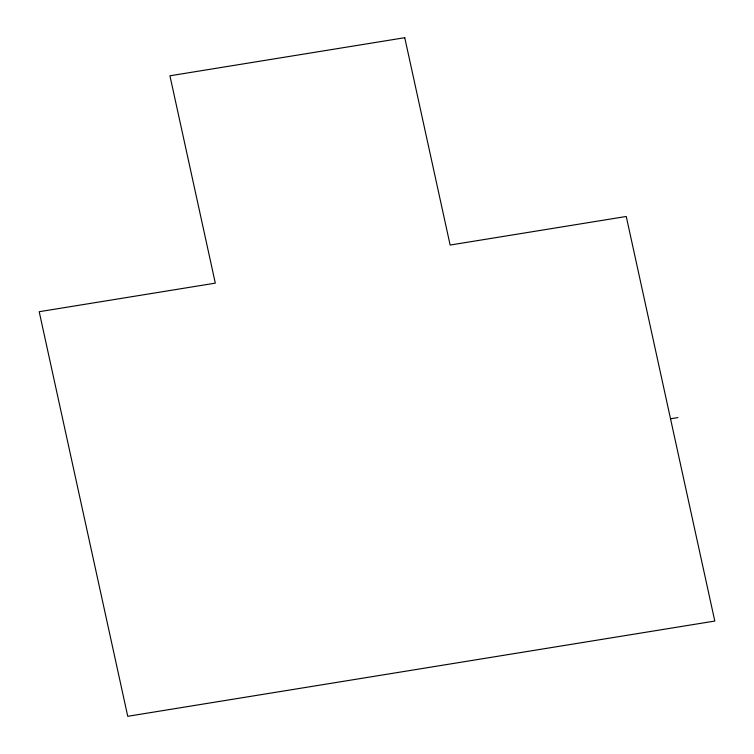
<?xml version="1.0" encoding="UTF-8"?>
<svg xmlns="http://www.w3.org/2000/svg" width="754" height="754" viewBox="0 0 754 754"><rect width="100%" height="100%" fill="white"/><g stroke="black" fill="none" stroke-linecap="round" stroke-linejoin="round"><path stroke-width="1.13" d="M670.532 418.772L677.865 417.575M404.757 37.7L169.933 75.796L215.314 283.146L39.199 311.713L127.746 716.3L714.801 621.06L626.254 216.473L450.138 245.05L404.757 37.7"/></g></svg>
